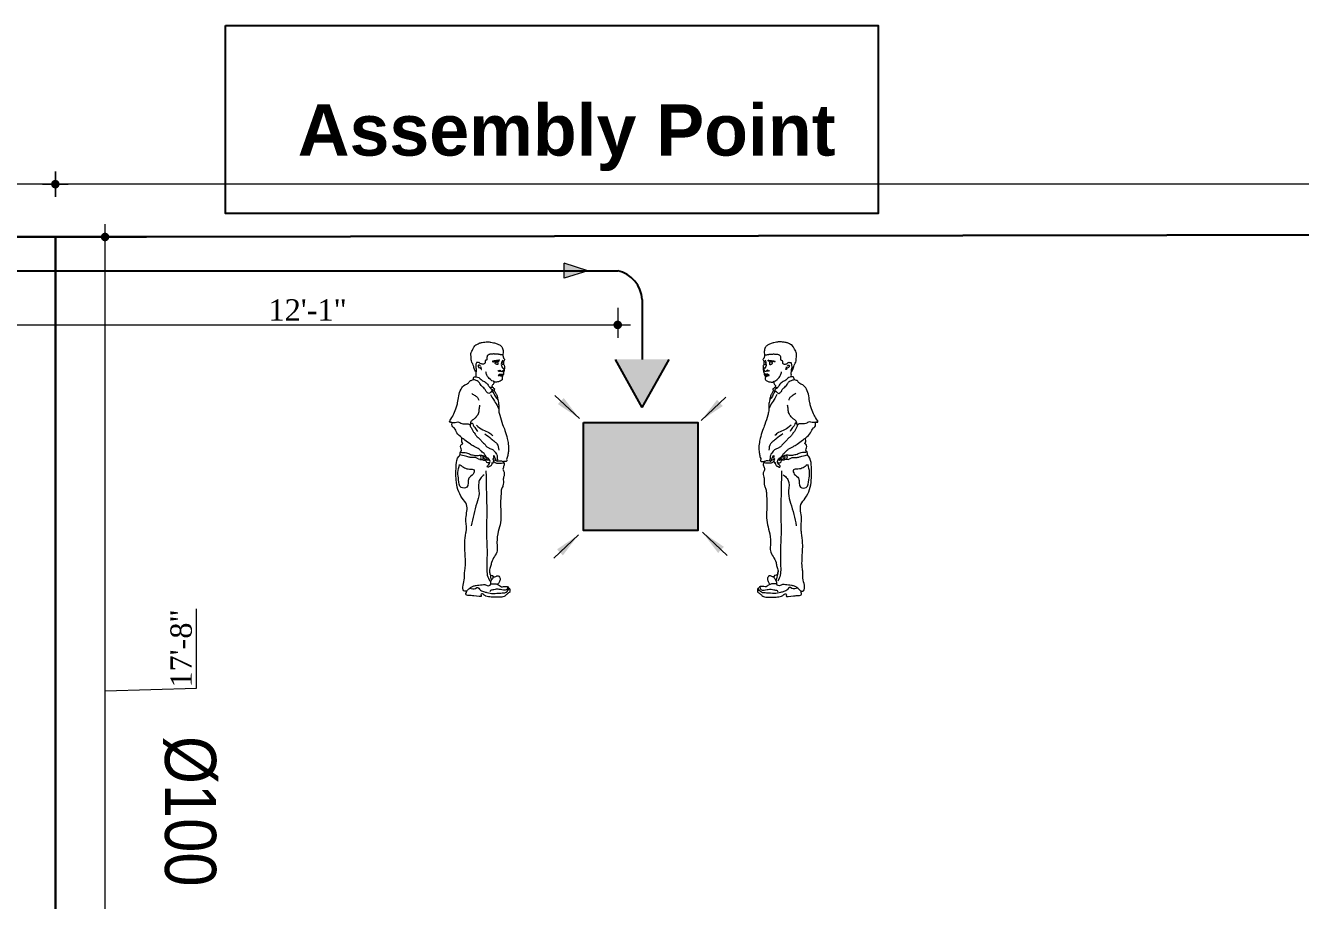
# Model space of a CAD drawing. Header units: inches. Extents: x -98933 to 1585249, y -3352739 to 192771.
# Drawn here: x 20998 to 21296.1, y 49011 to 49215.7 of the extents above; entities that cross this region are included whole.
import ezdxf

# ---------------------------------------------------------------- set-up
doc = ezdxf.new("R2010")
doc.units = ezdxf.units.IN
doc.header["$MEASUREMENT"] = 0
doc.header["$PDMODE"] = 35
doc.layers.get('0').update_dxf_attribs({"lineweight": 0})
doc.layers.get('Defpoints').update_dxf_attribs({"lineweight": 0})
for name, color, linetype, lineweight in [('AA-SECTION', 242, 'Continuous', 13), ('Layer1', 134, 'Continuous', 0), ('SHEET', 186, 'Continuous', 35), ('Text', 7, 'Continuous', 0), ('wall', 7, 'Continuous', 0)]:
    doc.layers.add(name, color=color, linetype=linetype, lineweight=lineweight)
doc.styles.add('REG', font='times.ttf')
doc.styles.get("Standard").update_dxf_attribs({"font": 'arialbd.ttf', "height": 24})
doc.styles.add('ZIA', font='ARIALN.TTF', dxfattribs={"width": 1.05, "height": 10})
doc.dimstyles.new('1_4', dxfattribs={"dimtxt": 5, "dimasz": 2, "dimexe": 0, "dimexo": 1, "dimgap": 2, "dimtad": 0, "dimdec": 1, "dimzin": 3, "dimdsep": 46, "dimlunit": 4, "dimtxsty": 'Standard', "dimblk": 'OBLIQUE', "dimcen": 0, "dimclrd": 256, "dimclre": 256, "dimclrt": 142, "dimadec": 1, "dimazin": 1, "dimtfac": 0.5, "dimtdec": 1, "dimtix": 1, "dimtofl": 0, "dimtmove": 0, "dimatfit": 3, "dimfxl": 3, "dimtolj": 1, "dimtzin": 0, "dimlwd": -1, "dimlwe": -1, "dimarcsym": 0})
doc.dimstyles.new('Dim-Pres', dxfattribs={"dimtxt": 5.5, "dimasz": 2, "dimexe": 1.5, "dimexo": 1.5, "dimgap": 1, "dimtad": 3, "dimdec": 0, "dimzin": 3, "dimdsep": 46, "dimlunit": 4, "dimtxsty": 'REG', "dimblk": 'point', "dimcen": 2, "dimclrd": 256, "dimclre": 256, "dimclrt": 7, "dimadec": 0, "dimazin": 0, "dimtfac": 0.75, "dimtdec": 0, "dimtmove": 1, "dimatfit": 3, "dimldrblk": 'point', "dimfxl": 0, "dimtolj": 1, "dimtzin": 0, "dimlwd": -1, "dimlwe": -1, "dimarcsym": 1})

# ---------------------------------------------------------------- blocks, each defined once
blk = doc.blocks.new('MAN')
for points, knots in [([(-42668.167, 31194.076), (-42668.157, 31194.098), (-42668.155, 31194.157), (-42668.17, 31194.243), (-42668.235, 31194.308), (-42668.311, 31194.345), (-42668.39, 31194.366), (-42668.472, 31194.378), (-42668.544, 31194.394), (-42668.619, 31194.382), (-42668.687, 31194.378), (-42668.755, 31194.356), (-42668.804, 31194.327), (-42668.854, 31194.309), (-42668.887, 31194.264), (-42668.918, 31194.189), (-42668.98, 31194.107), (-42668.954, 31193.993), (-42668.959, 31193.9), (-42668.914, 31193.832), (-42668.897, 31193.777), (-42668.882, 31193.72), (-42668.867, 31193.681), (-42668.829, 31193.617), (-42668.83, 31193.695), (-42668.849, 31193.739), (-42668.844, 31193.799), (-42668.837, 31193.842), (-42668.824, 31193.873), (-42668.801, 31193.869), (-42668.784, 31193.876), (-42668.765, 31193.876), (-42668.747, 31193.865), (-42668.732, 31193.843), (-42668.702, 31193.834), (-42668.669, 31193.83), (-42668.641, 31193.832), (-42668.62, 31193.844), (-42668.605, 31193.874), (-42668.623, 31193.926), (-42668.575, 31193.925), (-42668.563, 31193.951), (-42668.569, 31193.981), (-42668.563, 31194.016), (-42668.551, 31194.053), (-42668.524, 31194.062), (-42668.504, 31194.078), (-42668.478, 31194.077), (-42668.455, 31194.078), (-42668.434, 31194.081), (-42668.412, 31194.083), (-42668.387, 31194.086), (-42668.359, 31194.079), (-42668.333, 31194.087), (-42668.312, 31194.078), (-42668.294, 31194.081), (-42668.279, 31194.078), (-42668.259, 31194.067), (-42668.236, 31194.071), (-42668.211, 31194.062), (-42668.189, 31194.066), (-42668.17, 31194.069), (-42668.167, 31194.076)], [0, 0, 0, 0, 1.811581, 4.449191, 6.406894, 8.612789, 10.954555, 12.619753, 14.984025, 16.606638, 18.339838, 20.293277, 21.989618, 22.742457, 24.27072, 26.086631, 29.108798, 31.593136, 34.683397, 35.98875, 37.732233, 39.173396, 40.317907, 41.486596, 42.685774, 43.946621, 45.808047, 46.914357, 47.426631, 48.075778, 48.438228, 48.884098, 49.476798, 49.935563, 50.881357, 51.763573, 52.523545, 53.001517, 53.53968, 54.996326, 55.855416, 56.282658, 56.982779, 58.179211, 59.081822, 59.633437, 60.284781, 60.957562, 61.601752, 62.050756, 62.61162, 63.311826, 63.965669, 64.721891, 65.353758, 65.577823, 66.094248, 66.557791, 67.263012, 67.840385, 68.470736, 69.05441, 69.05441, 69.05441, 69.05441]), ([(-42668.167, 31194.076), (-42668.167, 31194.057), (-42668.167, 31194.03), (-42668.155, 31194), (-42668.148, 31193.982), (-42668.138, 31193.965), (-42668.112, 31193.947), (-42668.141, 31193.918), (-42668.15, 31193.887), (-42668.144, 31193.857), (-42668.154, 31193.828), (-42668.132, 31193.809), (-42668.127, 31193.771), (-42668.126, 31193.725), (-42668.133, 31193.67), (-42668.145, 31193.627), (-42668.156, 31193.591), (-42668.152, 31193.56), (-42668.173, 31193.549), (-42668.175, 31193.532), (-42668.189, 31193.509), (-42668.182, 31193.477), (-42668.181, 31193.427), (-42668.23, 31193.404), (-42668.278, 31193.387), (-42668.321, 31193.382), (-42668.355, 31193.378), (-42668.379, 31193.385), (-42668.389, 31193.397), (-42668.397, 31193.4), (-42668.439, 31193.416)], [0, 0, 0, 0, 1.476791, 2.038834, 2.44738, 2.940545, 3.606275, 4.404562, 5.368394, 6.102104, 6.784151, 7.403384, 8.093936, 9.670907, 11.002315, 12.27248, 13.130692, 13.914144, 14.340655, 14.714193, 15.179529, 16.337536, 17.154913, 18.758978, 19.836591, 21.162835, 22.042451, 22.467816, 23.009793, 23.164992, 23.164992, 23.164992, 23.164992]), ([(-42668.251, 31193.934), (-42668.267, 31193.928), (-42668.291, 31193.917), (-42668.329, 31193.924), (-42668.366, 31193.906), (-42668.398, 31193.919), (-42668.439, 31193.89), (-42668.396, 31193.889), (-42668.366, 31193.903), (-42668.317, 31193.903), (-42668.283, 31193.905), (-42668.253, 31193.907), (-42668.255, 31193.922), (-42668.257, 31193.93)], [0, 0, 0, 0, 1.255216, 2.009378, 2.825859, 4.21543, 4.737531, 5.406538, 6.195457, 7.772113, 8.736503, 9.142541, 9.687629, 9.687629, 9.687629, 9.687629]), ([(-42668.169, 31193.926), (-42668.181, 31193.913), (-42668.198, 31193.895), (-42668.193, 31193.855), (-42668.219, 31193.797), (-42668.19, 31193.752), (-42668.161, 31193.723)], [0, 0, 0, 0, 1.237423, 1.785831, 2.999842, 5.719744, 5.719744, 5.719744, 5.719744]), ([(-42668.148, 31193.831), (-42668.164, 31193.825), (-42668.179, 31193.822), (-42668.209, 31193.833), (-42668.192, 31193.858), (-42668.2, 31193.88), (-42668.182, 31193.894), (-42668.165, 31193.89), (-42668.135, 31193.891), (-42668.155, 31193.848), (-42668.148, 31193.828), (-42668.146, 31193.824)], [0, 0, 0, 0, 0.651795, 1.272999, 1.901174, 2.389786, 2.922884, 3.20435, 3.752437, 5.096161, 5.440253, 5.440253, 5.440253, 5.440253]), ([(-42669.194, 31191.989), (-42669.24, 31192.025), (-42669.324, 31192.091), (-42669.355, 31192.217), (-42669.426, 31192.261), (-42669.451, 31192.311), (-42669.42, 31192.389), (-42669.53, 31192.361), (-42669.437, 31192.494), (-42669.389, 31192.588), (-42669.328, 31192.734), (-42669.289, 31192.882), (-42669.276, 31193.036), (-42669.225, 31193.193), (-42669.14, 31193.317), (-42669.024, 31193.34), (-42668.992, 31193.43), (-42668.904, 31193.429), (-42668.904, 31193.485), (-42668.879, 31193.521), (-42668.825, 31193.499), (-42668.839, 31193.558), (-42668.827, 31193.596), (-42668.833, 31193.626), (-42668.836, 31193.641)], [0, 0, 0, 0, 4.444786, 8.00712, 9.13449, 10.706847, 12.109938, 13.489839, 15.627272, 19.481051, 24.272312, 26.839183, 31.396906, 36.000072, 39.63065, 42.26371, 44.242197, 46.091119, 47.291294, 47.989546, 49.108712, 50.087095, 51.290327, 52.389876, 52.389876, 52.389876, 52.389876]), ([(-42668.728, 31193.783), (-42668.733, 31193.786), (-42668.745, 31193.793), (-42668.762, 31193.81), (-42668.787, 31193.798), (-42668.783, 31193.773), (-42668.778, 31193.748), (-42668.753, 31193.743), (-42668.737, 31193.725), (-42668.707, 31193.718), (-42668.716, 31193.691), (-42668.691, 31193.7), (-42668.705, 31193.721), (-42668.715, 31193.739), (-42668.712, 31193.752), (-42668.711, 31193.759)], [0, 0, 0, 0, 0.477472, 1.089802, 1.561811, 2.182298, 2.831349, 3.267774, 4.001923, 4.728793, 5.087943, 5.38069, 6.004884, 6.443304, 6.98751, 6.98751, 6.98751, 6.98751]), ([(-42668.439, 31193.416), (-42668.494, 31193.466), (-42668.549, 31193.505), (-42668.579, 31193.583), (-42668.586, 31193.625), (-42668.589, 31193.64)], [0, 0, 0, 0, 2.856988, 5.048503, 6.18321, 6.18321, 6.18321, 6.18321]), ([(-42668.363, 31193.861), (-42668.356, 31193.866), (-42668.341, 31193.878), (-42668.32, 31193.887), (-42668.283, 31193.887), (-42668.296, 31193.851), (-42668.287, 31193.818), (-42668.312, 31193.82), (-42668.329, 31193.827), (-42668.345, 31193.837), (-42668.363, 31193.847), (-42668.36, 31193.857), (-42668.359, 31193.862)], [0, 0, 0, 0, 0.636975, 1.434186, 1.870458, 3.014156, 3.501638, 3.954476, 4.398034, 5.048741, 5.428585, 5.761573, 5.761573, 5.761573, 5.761573]), ([(-42668.292, 31193.672), (-42668.285, 31193.664), (-42668.268, 31193.646), (-42668.253, 31193.684), (-42668.235, 31193.673), (-42668.219, 31193.672), (-42668.209, 31193.651), (-42668.177, 31193.636), (-42668.163, 31193.661), (-42668.161, 31193.67), (-42668.159, 31193.681)], [0, 0, 0, 0, 0.657006, 1.483154, 1.653956, 2.116015, 2.706476, 3.671286, 4.330769, 4.746178, 4.746178, 4.746178, 4.746178]), ([(-42668.282, 31193.548), (-42668.278, 31193.554), (-42668.269, 31193.566), (-42668.246, 31193.577), (-42668.225, 31193.579), (-42668.208, 31193.57), (-42668.196, 31193.583), (-42668.175, 31193.581), (-42668.162, 31193.575), (-42668.154, 31193.571)], [0, 0, 0, 0, 0.494527, 1.161011, 1.872615, 2.11876, 2.485951, 2.97225, 3.621107, 3.621107, 3.621107, 3.621107]), ([(-42668.262, 31193.665), (-42668.255, 31193.66), (-42668.24, 31193.649), (-42668.223, 31193.659), (-42668.215, 31193.664)], [0, 0, 0, 0, 0.627072, 1.31637, 1.31637, 1.31637, 1.31637]), ([(-42668.177, 31193.741), (-42668.164, 31193.732), (-42668.14, 31193.715), (-42668.144, 31193.673), (-42668.161, 31193.664), (-42668.167, 31193.66)], [0, 0, 0, 0, 1.178862, 2.105908, 2.623159, 2.623159, 2.623159, 2.623159]), ([(-42668.839, 31193.512), (-42668.815, 31193.507), (-42668.757, 31193.497), (-42668.699, 31193.419), (-42668.598, 31193.389), (-42668.538, 31193.311), (-42668.491, 31193.243), (-42668.453, 31193.209), (-42668.403, 31193.184), (-42668.469, 31193.141), (-42668.508, 31193.078), (-42668.583, 31193.133), (-42668.609, 31193.211), (-42668.679, 31193.262), (-42668.736, 31193.329), (-42668.769, 31193.394), (-42668.841, 31193.427), (-42668.886, 31193.439), (-42668.912, 31193.447)], [0, 0, 0, 0, 1.820011, 4.379937, 6.972452, 9.639952, 11.684395, 13.240027, 13.890909, 15.089364, 17.376181, 19.015991, 20.756199, 23.775816, 25.31424, 27.561827, 29.125116, 31.193379, 31.193379, 31.193379, 31.193379]), ([(-42668.399, 31193.401), (-42668.395, 31193.384), (-42668.388, 31193.355), (-42668.409, 31193.318), (-42668.439, 31193.302), (-42668.439, 31193.266), (-42668.411, 31193.243), (-42668.395, 31193.219), (-42668.358, 31193.202), (-42668.395, 31193.181), (-42668.367, 31193.146), (-42668.35, 31193.103), (-42668.309, 31193.041), (-42668.296, 31192.955), (-42668.276, 31192.865), (-42668.266, 31192.769), (-42668.277, 31192.661), (-42668.228, 31192.508), (-42668.189, 31192.343), (-42668.102, 31192.158), (-42668.061, 31191.993), (-42668.023, 31191.818), (-42668.021, 31191.673), (-42668.041, 31191.562), (-42668.053, 31191.494), (-42668.08, 31191.452), (-42668.052, 31191.398), (-42668.109, 31191.394), (-42668.169, 31191.398), (-42668.117, 31191.333), (-42668.145, 31191.279), (-42668.161, 31191.227), (-42668.168, 31191.181), (-42668.141, 31191.147), (-42668.129, 31191.097), (-42668.133, 31191.037), (-42668.157, 31190.983), (-42668.153, 31190.9), (-42668.146, 31190.804), (-42668.209, 31190.697), (-42668.213, 31190.544), (-42668.232, 31190.326), (-42668.208, 31190.068), (-42668.228, 31189.81), (-42668.312, 31189.567), (-42668.318, 31189.347), (-42668.295, 31189.148), (-42668.378, 31189.013), (-42668.455, 31188.89), (-42668.467, 31188.763), (-42668.511, 31188.67), (-42668.496, 31188.601), (-42668.483, 31188.549), (-42668.445, 31188.547), (-42668.409, 31188.541), (-42668.406, 31188.523), (-42668.405, 31188.513)], [0, 0, 0, 0, 1.271323, 2.222562, 3.033549, 3.651759, 4.643689, 5.570946, 6.23263, 6.743931, 7.837045, 8.694088, 10.550729, 13.375204, 15.281365, 17.669213, 20.752351, 23.533917, 29.847543, 33.867707, 39.157248, 42.879991, 47.583022, 50.168866, 51.606399, 52.876658, 53.798649, 55.133343, 56.087954, 57.309786, 59.269443, 60.522708, 61.626227, 62.631998, 63.693077, 65.521138, 67.129485, 68.103388, 71.922543, 74.231734, 77.366727, 83.45095, 91.175052, 97.14875, 103.218097, 110.749792, 114.080287, 118.172663, 122.435742, 125.109653, 127.90045, 130.000071, 130.390876, 131.858105, 132.317096, 133.047249, 133.047249, 133.047249, 133.047249]), ([(-42668.434, 31193.267), (-42668.435, 31193.257), (-42668.436, 31193.24), (-42668.463, 31193.244), (-42668.477, 31193.242), (-42668.486, 31193.241)], [0, 0, 0, 0, 0.646502, 1.008315, 1.768124, 1.768124, 1.768124, 1.768124]), ([(-42668.282, 31193.548), (-42668.27, 31193.549), (-42668.248, 31193.55), (-42668.219, 31193.552), (-42668.197, 31193.558), (-42668.178, 31193.562), (-42668.164, 31193.562), (-42668.157, 31193.562)], [0, 0, 0, 0, 0.927583, 1.685774, 2.197028, 2.663229, 3.224351, 3.224351, 3.224351, 3.224351]), ([(-42668.174, 31193.538), (-42668.181, 31193.536), (-42668.193, 31193.533), (-42668.211, 31193.531), (-42668.225, 31193.535), (-42668.239, 31193.535), (-42668.248, 31193.539), (-42668.282, 31193.548)], [0, 0, 0, 0, 0.538271, 0.96658, 1.327609, 1.639691, 2.071013, 2.071013, 2.071013, 2.071013]), ([(-42668.945, 31193.095), (-42668.918, 31193.078), (-42668.868, 31193.045), (-42668.792, 31193), (-42668.777, 31192.949), (-42668.769, 31192.925)], [0, 0, 0, 0, 2.510776, 4.60314, 6.47111, 6.47111, 6.47111, 6.47111]), ([(-42668.474, 31193.069), (-42668.45, 31193.027), (-42668.399, 31192.934), (-42668.323, 31192.821), (-42668.284, 31192.742), (-42668.271, 31192.715)], [0, 0, 0, 0, 3.707463, 8.120828, 10.456919, 10.456919, 10.456919, 10.456919]), ([(-42668.44, 31193.159), (-42668.428, 31193.145), (-42668.394, 31193.108), (-42668.363, 31193.022), (-42668.316, 31192.966), (-42668.291, 31192.935)], [0, 0, 0, 0, 1.384888, 3.837808, 6.922161, 6.922161, 6.922161, 6.922161]), ([(-42668.382, 31193.167), (-42668.39, 31193.163), (-42668.405, 31193.154), (-42668.422, 31193.149), (-42668.429, 31193.147)], [0, 0, 0, 0, 0.70712, 1.317769, 1.317769, 1.317769, 1.317769]), ([(-42669.5, 31192.384), (-42669.483, 31192.381), (-42669.447, 31192.375), (-42669.369, 31192.362), (-42669.285, 31192.401), (-42669.219, 31192.352), (-42669.167, 31192.337), (-42669.101, 31192.327), (-42669.042, 31192.353), (-42668.975, 31192.299), (-42668.971, 31192.362), (-42668.963, 31192.397), (-42668.927, 31192.435), (-42668.878, 31192.463), (-42668.823, 31192.519), (-42668.764, 31192.594), (-42668.756, 31192.699), (-42668.747, 31192.77), (-42668.742, 31192.804)], [0, 0, 0, 0, 1.319373, 2.819057, 6.079373, 7.351194, 8.77233, 10.302514, 12.287407, 13.664671, 14.560358, 15.919578, 16.654215, 18.46207, 20.270332, 22.659902, 25.533603, 28.172379, 28.172379, 28.172379, 28.172379]), ([(-42668.979, 31192.319), (-42668.982, 31192.31), (-42668.991, 31192.276), (-42668.948, 31192.227), (-42668.923, 31192.159), (-42668.87, 31192.098), (-42668.837, 31192.033), (-42668.776, 31191.991), (-42668.725, 31191.939), (-42668.675, 31191.879), (-42668.63, 31191.836), (-42668.599, 31191.806), (-42668.582, 31191.771), (-42668.536, 31191.754), (-42668.499, 31191.717), (-42668.432, 31191.705), (-42668.382, 31191.66), (-42668.344, 31191.604), (-42668.309, 31191.554), (-42668.305, 31191.497), (-42668.31, 31191.453), (-42668.273, 31191.411), (-42668.336, 31191.394), (-42668.337, 31191.445), (-42668.358, 31191.479), (-42668.369, 31191.509), (-42668.396, 31191.558), (-42668.402, 31191.507), (-42668.378, 31191.472), (-42668.426, 31191.467), (-42668.395, 31191.42), (-42668.397, 31191.391), (-42668.435, 31191.327), (-42668.426, 31191.405), (-42668.443, 31191.28), (-42668.491, 31191.277), (-42668.555, 31191.228), (-42668.56, 31191.304), (-42668.511, 31191.308), (-42668.492, 31191.377), (-42668.55, 31191.349), (-42668.584, 31191.392), (-42668.597, 31191.436), (-42668.632, 31191.46), (-42668.649, 31191.491), (-42668.637, 31191.524), (-42668.603, 31191.536), (-42668.635, 31191.601), (-42668.696, 31191.633), (-42668.769, 31191.725), (-42668.879, 31191.757), (-42668.993, 31191.841), (-42669.099, 31191.91), (-42669.168, 31191.968), (-42669.194, 31191.989)], [0, 0, 0, 0, 0.696703, 2.610756, 4.392378, 6.374536, 8.70235, 9.83625, 11.983873, 14.336932, 15.795312, 16.836409, 17.663608, 18.640938, 20.38665, 21.628864, 23.64657, 25.347786, 26.933937, 28.172121, 29.665548, 30.391823, 31.402206, 32.423722, 33.445237, 34.475759, 35.350436, 36.072298, 37.12682, 37.691771, 38.518423, 40.026731, 40.958758, 41.584507, 43.250772, 45.028212, 46.298675, 47.353197, 48.683401, 49.735654, 50.725653, 51.871262, 53.409827, 54.179588, 55.036799, 55.957281, 56.552937, 57.273672, 60.351962, 62.310989, 65.971409, 68.823395, 73.136679, 75.707005, 75.707005, 75.707005, 75.707005]), ([(-42668.974, 31192.332), (-42668.957, 31192.345), (-42668.922, 31192.373), (-42668.915, 31192.289), (-42668.85, 31192.241), (-42668.822, 31192.18), (-42668.804, 31192.142)], [0, 0, 0, 0, 1.25053, 2.59406, 4.497242, 7.604432, 7.604432, 7.604432, 7.604432]), ([(-42668.827, 31192.303), (-42668.776, 31192.26), (-42668.683, 31192.18), (-42668.522, 31192.137), (-42668.45, 31192.071), (-42668.42, 31192.043)], [0, 0, 0, 0, 5.055561, 9.308808, 12.443015, 12.443015, 12.443015, 12.443015]), ([(-42668.471, 31188.333), (-42668.454, 31188.332), (-42668.413, 31188.331), (-42668.362, 31188.338), (-42668.317, 31188.327), (-42668.283, 31188.311), (-42668.244, 31188.292), (-42668.208, 31188.25), (-42668.144, 31188.266), (-42668.091, 31188.264), (-42668.033, 31188.264), (-42668.02, 31188.222), (-42667.973, 31188.201), (-42668.004, 31188.161), (-42667.979, 31188.127), (-42668.028, 31188.106), (-42668.07, 31188.071), (-42668.14, 31187.996), (-42668.263, 31188.007), (-42668.389, 31187.995), (-42668.503, 31188.002), (-42668.589, 31188.024), (-42668.635, 31188.052), (-42668.664, 31188.079), (-42668.694, 31188.089), (-42668.72, 31188.062), (-42668.666, 31187.991), (-42668.908, 31188.046), (-42668.987, 31188.032), (-42669.112, 31188.056), (-42669.079, 31188.109), (-42669.072, 31188.16), (-42669.154, 31188.135), (-42669.182, 31188.292), (-42669.113, 31188.422), (-42669.133, 31188.597), (-42669.098, 31188.77), (-42669.102, 31189.017), (-42669.131, 31189.308), (-42669.099, 31189.555), (-42669.064, 31189.76), (-42669.122, 31189.992), (-42669.008, 31190.286), (-42669.265, 31190.544), (-42669.35, 31190.901), (-42669.338, 31191.25), (-42669.317, 31191.48), (-42669.225, 31191.563), (-42669.246, 31191.627), (-42669.178, 31191.673), (-42669.238, 31191.752), (-42669.211, 31191.826), (-42669.151, 31191.837), (-42669.205, 31191.879), (-42669.188, 31191.931), (-42669.191, 31191.966), (-42669.194, 31191.989)], [0, 0, 0, 0, 1.345772, 3.126476, 3.877028, 4.924028, 5.962997, 7.225725, 8.788034, 10.475136, 11.645461, 12.613793, 13.536902, 14.754121, 15.36985, 16.005821, 17.972862, 20.187235, 23.204409, 26.812127, 30.102798, 31.88384, 33.623659, 34.148602, 34.963321, 35.767129, 36.143073, 40.885691, 44.150268, 46.18356, 47.481583, 48.239712, 49.243926, 51.953399, 56.770696, 61.582801, 64.672256, 70.352466, 80.4591, 87.103771, 89.477505, 96.342906, 105.296462, 110.255394, 122.509514, 132.159801, 137.852171, 139.085577, 141.10603, 141.740897, 144.762795, 146.348652, 147.006116, 148.356943, 149.304963, 151.05263, 151.05263, 151.05263, 151.05263]), ([(-42668.618, 31192.085), (-42668.563, 31192.046), (-42668.479, 31191.985), (-42668.379, 31191.902), (-42668.287, 31191.821), (-42668.278, 31191.735), (-42668.271, 31191.677)], [0, 0, 0, 0, 5.203885, 7.976949, 10.086391, 14.311881, 14.311881, 14.311881, 14.311881]), ([(-42669.232, 31191.626), (-42669.206, 31191.624), (-42669.153, 31191.62), (-42669.063, 31191.622), (-42668.976, 31191.563), (-42668.874, 31191.55), (-42668.79, 31191.536), (-42668.74, 31191.564), (-42668.702, 31191.539), (-42668.739, 31191.504), (-42668.704, 31191.464), (-42668.77, 31191.431), (-42668.815, 31191.49), (-42668.891, 31191.494), (-42668.965, 31191.492), (-42669.034, 31191.507), (-42669.103, 31191.535), (-42669.173, 31191.538), (-42669.219, 31191.554), (-42669.24, 31191.562)], [0, 0, 0, 0, 2.03757, 4.090476, 6.751767, 9.769148, 11.951446, 13.217876, 13.66382, 14.872502, 15.669851, 16.774098, 18.61625, 20.611243, 22.311034, 24.364991, 25.973301, 28.004373, 29.695791, 29.695791, 29.695791, 29.695791]), ([(-42668.745, 31191.448), (-42668.733, 31191.447), (-42668.705, 31191.445), (-42668.678, 31191.441), (-42668.663, 31191.439)], [0, 0, 0, 0, 0.948179, 2.126984, 2.126984, 2.126984, 2.126984]), ([(-42668.721, 31191.551), (-42668.708, 31191.551), (-42668.682, 31191.55), (-42668.66, 31191.538), (-42668.649, 31191.532)], [0, 0, 0, 0, 1.047429, 1.939912, 1.939912, 1.939912, 1.939912]), ([(-42668.634, 31191.52), (-42668.643, 31191.528), (-42668.657, 31191.54), (-42668.676, 31191.51), (-42668.66, 31191.48), (-42668.669, 31191.449), (-42668.656, 31191.428), (-42668.631, 31191.425), (-42668.612, 31191.431), (-42668.602, 31191.434)], [0, 0, 0, 0, 0.727208, 1.097977, 2.295282, 3.115099, 3.369182, 4.037374, 4.867833, 4.867833, 4.867833, 4.867833]), ([(-42668.611, 31191.552), (-42668.598, 31191.527), (-42668.579, 31191.492), (-42668.519, 31191.475), (-42668.531, 31191.445), (-42668.533, 31191.409), (-42668.567, 31191.448), (-42668.585, 31191.472), (-42668.604, 31191.512), (-42668.626, 31191.518), (-42668.634, 31191.52)], [0, 0, 0, 0, 2.134154, 3.032972, 3.813837, 4.33821, 5.046644, 6.324563, 7.426977, 8.023883, 8.023883, 8.023883, 8.023883]), ([(-42668.501, 31191.351), (-42668.494, 31191.367), (-42668.48, 31191.398), (-42668.503, 31191.439), (-42668.521, 31191.467), (-42668.536, 31191.476), (-42668.541, 31191.479)], [0, 0, 0, 0, 1.228652, 2.493903, 3.295504, 3.802629, 3.802629, 3.802629, 3.802629]), ([(-42668.412, 31191.447), (-42668.392, 31191.443), (-42668.361, 31191.435), (-42668.319, 31191.394), (-42668.268, 31191.412), (-42668.222, 31191.413), (-42668.186, 31191.404), (-42668.164, 31191.395), (-42668.152, 31191.39)], [0, 0, 0, 0, 1.58372, 2.438363, 4.219745, 5.161603, 6.055065, 7.010888, 7.010888, 7.010888, 7.010888]), ([(-42668.398, 31191.404), (-42668.387, 31191.391), (-42668.36, 31191.359), (-42668.3, 31191.348), (-42668.245, 31191.355), (-42668.195, 31191.353), (-42668.161, 31191.36), (-42668.143, 31191.363)], [0, 0, 0, 0, 1.270369, 3.159251, 4.304778, 5.573701, 6.978016, 6.978016, 6.978016, 6.978016]), ([(-42669.232, 31191.311), (-42669.198, 31191.283), (-42669.129, 31191.227), (-42669.015, 31191.196), (-42668.857, 31191.212), (-42668.905, 31191.044), (-42669.072, 31190.988), (-42668.992, 31190.726), (-42669.263, 31190.722), (-42669.265, 31190.94), (-42669.307, 31191.122), (-42669.268, 31191.249), (-42669.248, 31191.315)], [0, 0, 0, 0, 3.286135, 6.690611, 9.602914, 12.312333, 16.17362, 21.998899, 25.588204, 30.674427, 35.436395, 40.589012, 40.589012, 40.589012, 40.589012]), ([(-42668.632, 31191.061), (-42668.668, 31191.033), (-42668.732, 31190.982), (-42668.799, 31190.815), (-42668.735, 31190.6), (-42668.857, 31190.244), (-42668.917, 31189.976), (-42668.959, 31189.788)], [0, 0, 0, 0, 3.458464, 6.208956, 13.261117, 19.638004, 34.525588, 34.525588, 34.525588, 34.525588]), ([(-42668.59, 31191.159), (-42668.587, 31191.035), (-42668.581, 31190.801), (-42668.577, 31190.446), (-42668.56, 31190.071), (-42668.59, 31189.671), (-42668.554, 31189.212), (-42668.568, 31188.843), (-42668.568, 31188.549), (-42668.518, 31188.449), (-42668.493, 31188.4)], [0, 0, 0, 0, 9.48829, 18.048907, 27.288116, 38.319198, 48.871727, 62.569352, 66.911737, 71.074319, 71.074319, 71.074319, 71.074319]), ([(-42669.078, 31188.146), (-42669.057, 31188.166), (-42669.023, 31188.199), (-42668.973, 31188.25), (-42668.908, 31188.276), (-42668.837, 31188.292), (-42668.761, 31188.3), (-42668.69, 31188.311), (-42668.609, 31188.325), (-42668.55, 31188.27), (-42668.462, 31188.302), (-42668.475, 31188.381), (-42668.452, 31188.439), (-42668.41, 31188.465), (-42668.407, 31188.494), (-42668.405, 31188.513)], [0, 0, 0, 0, 2.238323, 3.643845, 5.43778, 7.444975, 9.294179, 11.278221, 13.07935, 15.299738, 16.730122, 18.997018, 20.489124, 21.270768, 22.606829, 22.606829, 22.606829, 22.606829]), ([(-42668.502, 31188.648), (-42668.495, 31188.62), (-42668.484, 31188.57), (-42668.475, 31188.494), (-42668.462, 31188.45), (-42668.455, 31188.426)], [0, 0, 0, 0, 2.22079, 3.951806, 5.82185, 5.82185, 5.82185, 5.82185]), ([(-42668.405, 31188.513), (-42668.398, 31188.511), (-42668.378, 31188.506), (-42668.344, 31188.511), (-42668.316, 31188.535), (-42668.274, 31188.54), (-42668.252, 31188.501), (-42668.231, 31188.469), (-42668.239, 31188.414), (-42668.262, 31188.374), (-42668.282, 31188.327), (-42668.301, 31188.324), (-42668.31, 31188.323)], [0, 0, 0, 0, 0.49964, 1.607877, 2.455851, 3.317888, 4.421214, 5.489833, 6.254752, 8.46159, 9.197997, 9.862082, 9.862082, 9.862082, 9.862082]), ([(-42668.993, 31188.228), (-42668.945, 31188.212), (-42668.874, 31188.188), (-42668.786, 31188.266), (-42668.738, 31188.174), (-42668.658, 31188.141), (-42668.542, 31188.107), (-42668.396, 31188.081), (-42668.241, 31188.108), (-42668.074, 31188.099), (-42668.03, 31188.18), (-42668.008, 31188.219)], [0, 0, 0, 0, 3.736914, 5.377079, 6.951998, 9.938171, 12.118544, 16.219995, 21.164876, 24.545282, 27.722903, 27.722903, 27.722903, 27.722903]), ([(-42668.05, 31188.261), (-42668.051, 31188.233), (-42668.055, 31188.171), (-42668.154, 31188.173), (-42668.222, 31188.186), (-42668.281, 31188.202), (-42668.339, 31188.198), (-42668.397, 31188.174), (-42668.471, 31188.182), (-42668.488, 31188.145), (-42668.493, 31188.135)], [0, 0, 0, 0, 1.916808, 4.138599, 6.06899, 7.588123, 8.730362, 10.414401, 12.582965, 13.379566, 13.379566, 13.379566, 13.379566])]:
    blk.add_open_spline(points, degree=3, knots=knots)
blk = doc.blocks.new('_Oblique')
at = {"color": 0, "linetype": 'ByBlock', "lineweight": -2}
blk.add_line((-0.5, -0.5), (0.5, 0.5), dxfattribs=at)
blk = doc.blocks.new('FFFF')
at = {"layer": 'wall', "lineweight": 53, "ltscale": 100000}
blk.add_hatch(color=3, dxfattribs=at).paths.add_polyline_path([(-42336, 31265.5), (-42339.5, 31254.5), (-42332.5, 31254.5)])
at = {"layer": 'wall', "color": 3, "ltscale": 100000}
for p, q in [((-42336, 31265.5), (-42339.5, 31254.5)), ((-42336, 31265.5), (-42332.5, 31254.5)), ((-42339.5, 31254.5), (-42332.5, 31254.5))]:
    blk.add_line(p, q, dxfattribs=at)
blk = doc.blocks.new('dot')
at = {"color": 4}
for p, q in [((0, 1.5), (0, -1.5)), ((-1.5, 0), (1.5, 0))]:
    blk.add_line(p, q, dxfattribs=at)
at = {"color": 6, "const_width": 0.5}
blk.add_lwpolyline([(-0.25, 0, 1), (0.25, 0, 1)], format="xyb", close=True, dxfattribs=at)
blk = doc.blocks.new('point')
blk.add_blockref('dot', (0, 0))
blk = doc.blocks.new('*D436')
at = {"layer": 'Defpoints', "color": 0, "ltscale": 30, "transparency": 16777216}
for p in [(20991.47, 49158.36, -1.21), (21136.46, 49158.36, -1.21), (21136.46, 49145.68)]:
    blk.add_point(p, dxfattribs=at)
at = {"layer": 'Layer1', "ltscale": 30, "transparency": 16777216}
for p, q in [((20991.47, 49149.66), (20991.47, 49144.18)), ((21136.46, 49149.66), (21136.46, 49144.18)), ((20993.47, 49145.68), (21134.46, 49145.68))]:
    blk.add_line(p, q, dxfattribs=at)
at = {"layer": 'Layer1', "ltscale": 30, "transparency": 16777216, "xscale": 2, "yscale": 2, "zscale": 2, "rotation": 180}
blk.add_blockref('point', (20991.47, 49145.68), dxfattribs=at)
at = {"layer": 'Layer1', "ltscale": 30, "transparency": 16777216, "xscale": 2, "yscale": 2, "zscale": 2}
blk.add_blockref('point', (21136.46, 49145.68), dxfattribs=at)
at = {"layer": 'Layer1', "color": 7, "ltscale": 30, "transparency": 16777216, "insert": (21063.96, 49149.18), "char_height": 5, "attachment_point": 5, "style": 'REG'}
blk.add_mtext('\\A1;12\'-1"', dxfattribs=at)
blk = doc.blocks.new('*D662')
at = {"layer": 'Defpoints', "color": 0, "ltscale": 30, "transparency": 16777216}
for p in [(21004.96, 49178.61), (21004.96, 49166.25, -9.7), (21688.27, 49168.5, -9.7)]:
    blk.add_point(p, dxfattribs=at)
at = {"layer": 'Layer1', "ltscale": 30, "transparency": 16777216}
for p, q in [((21004.96, 49175.61), (21004.96, 49180.11)), ((21686.27, 49178.61), (21006.96, 49178.61)), ((21688.27, 49175.89), (21688.27, 49180.11))]:
    blk.add_line(p, q, dxfattribs=at)
at = {"layer": 'Layer1', "ltscale": 30, "transparency": 16777216, "xscale": 2, "yscale": 2, "zscale": 2, "rotation": 180}
blk.add_blockref('point', (21004.96, 49178.61), dxfattribs=at)
at = {"layer": 'Layer1', "ltscale": 30, "transparency": 16777216, "xscale": 2, "yscale": 2, "zscale": 2}
blk.add_blockref('point', (21688.27, 49178.61), dxfattribs=at)
at = {"layer": 'Layer1', "color": 7, "ltscale": 30, "transparency": 16777216, "insert": (21346.62, 49182.16), "char_height": 5, "attachment_point": 5, "style": 'REG'}
blk.add_mtext('\\A1;56\'-11"', dxfattribs=at)
blk = doc.blocks.new('*D663')
at = {"layer": 'Defpoints', "color": 0, "ltscale": 30, "transparency": 16777216}
for p in [(20715.57, 49178.61), (20715.57, 49166.25, -9.7), (21004.96, 49166.25, -9.7)]:
    blk.add_point(p, dxfattribs=at)
at = {"layer": 'Layer1', "ltscale": 30, "transparency": 16777216}
for p, q in [((20715.57, 49175.61), (20715.57, 49180.11)), ((21002.96, 49178.61), (20717.57, 49178.61)), ((21004.96, 49175.61), (21004.96, 49180.11))]:
    blk.add_line(p, q, dxfattribs=at)
at = {"layer": 'Layer1', "ltscale": 30, "transparency": 16777216, "xscale": 2, "yscale": 2, "zscale": 2, "rotation": 180}
blk.add_blockref('point', (20715.57, 49178.61), dxfattribs=at)
at = {"layer": 'Layer1', "ltscale": 30, "transparency": 16777216, "xscale": 2, "yscale": 2, "zscale": 2}
blk.add_blockref('point', (21004.96, 49178.61), dxfattribs=at)
at = {"layer": 'Layer1', "color": 7, "ltscale": 30, "transparency": 16777216, "insert": (20860.27, 49182.11), "char_height": 5, "attachment_point": 5, "style": 'REG'}
blk.add_mtext('\\A1;24\'-1"', dxfattribs=at)
blk = doc.blocks.new('*D674')
at = {"layer": 'Defpoints', "color": 0, "ltscale": 30, "transparency": 16777216}
for p in [(21004.96, 49166.25, -9.7), (21016.58, 49166.25), (21004.96, 48953.9, -9.7)]:
    blk.add_point(p, dxfattribs=at)
at = {"layer": 'Layer1', "ltscale": 30, "transparency": 16777216}
for p, q in [((21013.65, 49166.25), (21018.08, 49166.25)), ((21016.58, 48955.9), (21016.58, 49164.25)), ((21037.96, 49060.72), (21037.96, 49079.24)), ((21016.58, 49060.08), (21037.96, 49060.72)), ((21013.65, 48953.9), (21018.08, 48953.9))]:
    blk.add_line(p, q, dxfattribs=at)
at = {"layer": 'Layer1', "ltscale": 30, "transparency": 16777216, "xscale": 2, "yscale": 2, "zscale": 2}
for p, rotation in [((21016.58, 49166.25), 90), ((21016.58, 48953.9), 270)]:
    blk.add_blockref('point', p, dxfattribs=dict(at, rotation=rotation))
at = {"layer": 'Layer1', "color": 7, "ltscale": 30, "transparency": 16777216, "insert": (21034.41, 49069.98), "char_height": 5, "attachment_point": 5, "rotation": 90, "style": 'REG'}
blk.add_mtext('\\A1;17\'-8"', dxfattribs=at)

msp = doc.modelspace()

# ---------------------------------------------------------------- hatches: boundary and pattern name
at = {"layer": 'wall', "lineweight": 25, "ltscale": 100000}
for points in [[(21148.46, 49137.61), (21135.96, 49137.61), (21142.21, 49126.36)], [(21128.46, 49122.86), (21155.21, 49122.86), (21155.21, 49097.61), (21128.46, 49097.61)]]:
    msp.add_hatch(color=3, dxfattribs=at).paths.add_polyline_path(points)

# ---------------------------------------------------------------- linework, layer by layer
at = {"layer": 'AA-SECTION', "color": 63, "lineweight": 25, "elevation": -8.49}
msp.add_lwpolyline([(21044.76, 49215.74), (21197.36, 49215.74), (21197.36, 49171.73), (21044.76, 49171.73)], close=True, dxfattribs=at)
at = {"layer": 'Layer1', "color": 1, "lineweight": 30, "ltscale": 30, "elevation": -9.7}
for points in [[(19683.13, 49203.39), (19683.13, 49166.25), (21026.29, 49166.25)], [(21004.96, 49166.25), (21004.96, 48953.9)], [(21026.29, 49166.25), (21694.29, 49167.39)]]:
    msp.add_lwpolyline(points, dxfattribs=at)
at = {"layer": 'wall', "color": 3, "lineweight": 25, "ltscale": 100000}
for p, q in [((20986.41, 49158.36, -9.7), (21136.46, 49158.36, -9.7)), ((21142.21, 49151.61, -9.7), (21142.21, 49137.61, -9.7)), ((21142.21, 49126.36, -9.7), (21135.96, 49137.61, -9.7)), ((21142.21, 49126.36, -9.7), (21148.46, 49137.61, -9.7))]:
    msp.add_line(p, q, dxfattribs=at)
at = {"layer": 'wall', "color": 3, "lineweight": 25, "ltscale": 100000, "elevation": -9.7}
msp.add_lwpolyline([(21128.46, 49122.86), (21155.21, 49122.86), (21155.21, 49097.61), (21128.46, 49097.61)], close=True, dxfattribs=at)
at = {"layer": 'wall', "color": 3, "lineweight": 25, "ltscale": 100000}
msp.add_arc((21134.8, 49151.13, -9.7), 7.42, 3.7407, 77.1114, dxfattribs=at)

# ---------------------------------------------------------------- block references
at = {"layer": 'wall', "color": 1, "lineweight": 25, "xscale": -0.5, "yscale": 0.5, "zscale": 0.5, "rotation": 270}
msp.add_blockref('FFFF', (5496.71, 70326.36, -9.7), dxfattribs=at)
at = {"layer": 'wall', "color": 1, "lineweight": 25, "yscale": 9.349999999976717, "zscale": 9.35}
for p, xscale in [((420056.96, -242525.81, -9.7), 9.349999999976717), ((-377776.54, -242525.81, -9.7), -9.349999999976717)]:
    msp.add_blockref('MAN', p, dxfattribs=dict(at, xscale=xscale))

# ---------------------------------------------------------------- texts
at = {"layer": 'SHEET', "color": 5, "lineweight": 25, "insert": (21124.52, 49189.48, -9.7), "char_height": 12, "width": 211.7505, "attachment_point": 5}
msp.add_mtext('Assembly Point ', dxfattribs=at)
at = {"layer": 'Text', "color": 7, "lineweight": -3, "ltscale": 10, "insert": (21042.56, 49049.49), "char_height": 11.969, "width": 46.1706, "attachment_point": 1, "rotation": 270, "style": 'ZIA'}
msp.add_mtext('%%C100', dxfattribs=at)

# ---------------------------------------------------------------- dimensions: what is measured, and where the dimension line sits
at = {"layer": 'Layer1', "color": 1, "ltscale": 30}
for base, p1, p2, picture, middle in [((20715.57, 49178.61), (21004.96, 49166.25, -9.7), (20715.57, 49166.25, -9.7), '*D663', (20860.27, 49182.11)), ((21004.96, 49178.61), (21688.27, 49168.5, -9.7), (21004.96, 49166.25, -9.7), '*D662', (21346.62, 49182.16))]:
    dim = msp.add_linear_dim(base=base, p1=p1, p2=p2, dimstyle='Dim-Pres', override={"dimtxt": 5, "dimfxl": 4, "dimfxlon": 1}, dxfattribs=at)
    dim.commit()
    dim.dimension.update_dxf_attribs({"geometry": picture, "text_midpoint": middle})
dim = msp.add_linear_dim(base=(21016.58, 49166.25), p1=(21004.96, 48953.9, -9.7), p2=(21004.96, 49166.25, -9.7), angle=90, dimstyle='Dim-Pres', override={"dimtxt": 5, "dimfxl": 4, "dimfxlon": 1}, dxfattribs=at)
dim.commit()
dim.dimension.update_dxf_attribs({"geometry": '*D674', "text_midpoint": (21037.96, 49061.72), "dimtype": 160})
at = {"layer": 'Layer1', "ltscale": 30}
dim = msp.add_linear_dim(base=(21136.46, 49145.68, -8.49), p1=(20991.47, 49158.36, -9.7), p2=(21136.46, 49158.36, -9.7), dimstyle='Dim-Pres', override={"dimtxt": 5, "dimfxl": 4, "dimfxlon": 1}, dxfattribs=at)
dim.commit()
dim.dimension.update_dxf_attribs({"geometry": '*D436', "text_midpoint": (21063.96, 49149.18, -8.49)})

# ---------------------------------------------------------------- leaders
at = {"layer": 'wall', "color": 3, "lineweight": 25, "ltscale": 100000}
for points, override in [([(21127.52, 49123.75, -9.7), (21121.75, 49129.2, -9.7)], {"dimscale": 3, "dimgap": 2, "dimtad": 0, "dimclrd": 3, "dimarcsym": 1}), ([(21156, 49123.32, -9.7), (21161.78, 49128.77, -9.7)], {"dimscale": 3, "dimclrd": 3, "dimarcsym": 1}), ([(21127.31, 49096.58, -9.7), (21121.53, 49091.12, -9.7)], {"dimscale": 3, "dimclrd": 3, "dimarcsym": 1}), ([(21156.26, 49097.17, -9.7), (21162.02, 49091.72, -9.7)], {"dimscale": 3, "dimclrd": 3, "dimarcsym": 1})]:
    msp.add_leader(points, dimstyle='1_4', override=override, dxfattribs=at)

doc.saveas('drawing.dxf')
